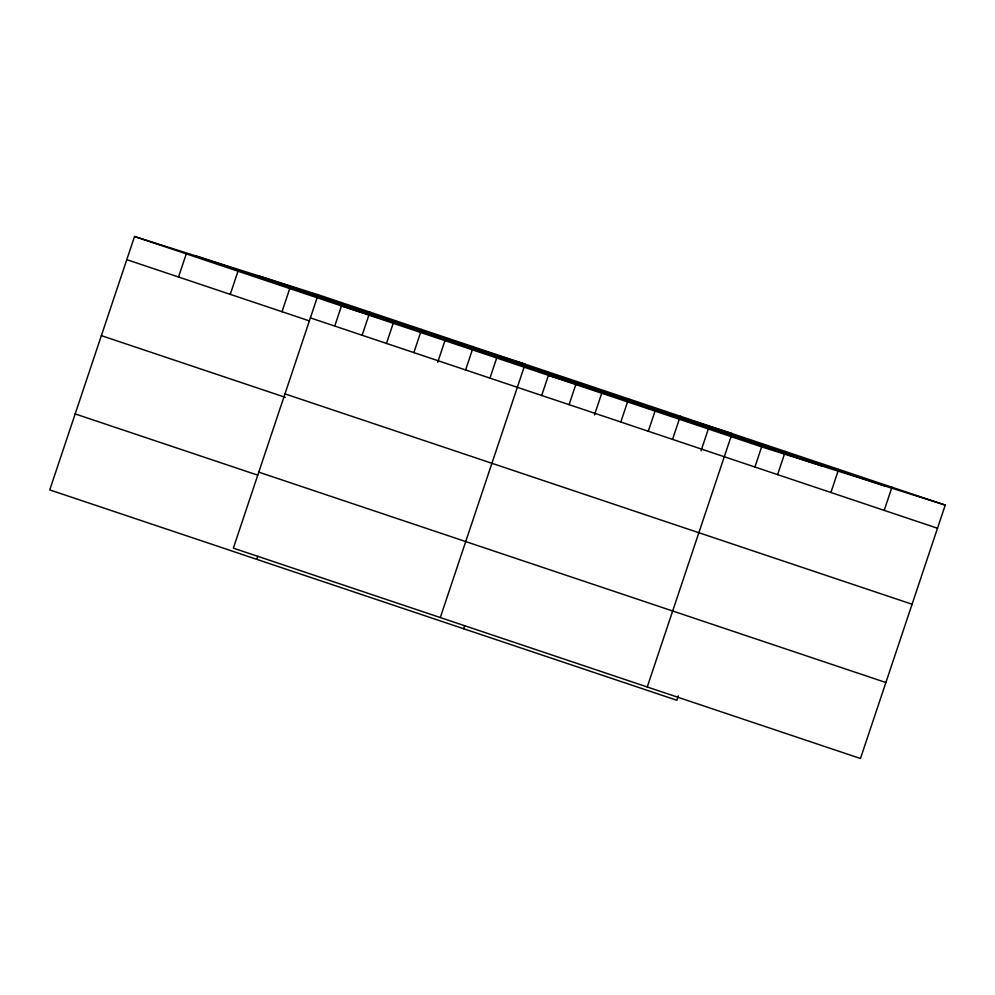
<?xml version="1.0" encoding="UTF-8"?>
<svg xmlns="http://www.w3.org/2000/svg" width="995" height="995" viewBox="0 0 995 995"><rect width="100%" height="100%" fill="white"/><g stroke="black" fill="none" stroke-linecap="round" stroke-linejoin="round"><path stroke-width="1.49" d="M318.139 294.731L233.352 548.133L860.464 758.501L945.25 505.099L318.139 294.731L134.536 236.499L49.75 489.901L676.861 700.269L678.329 695.878M178.528 277.008L186.276 253.862M230.255 294.358L238.004 271.212M281.995 311.721L289.744 288.562M256.698 559.314L257.68 556.392M334.706 326.186L341.484 305.925L525.086 364.158L440.3 617.547M362.13 335.24L369.879 312.094M386.446 343.536L393.224 323.276M413.87 352.603L421.606 329.444M437.688 362.342L444.952 340.638M465.598 369.953L473.346 346.807M489.913 378.249L496.692 357.989M463.645 628.74L464.615 625.818M541.653 395.6L548.432 375.339L732.034 433.584L647.247 686.973M569.078 404.666L576.826 381.508M594.475 414.927L601.739 393.224M620.818 422.017L628.554 398.871M648.255 431.37L655.033 411.109M672.545 439.38L680.294 416.221M701.077 450.698L708.34 428.982M754.869 467.128L761.648 446.867L945.25 505.099M777.592 474.615L785.341 451.456M830.9 492.5L838.636 469.341M884.194 510.373L891.943 487.227M257.543 275.515L884.667 485.883M195.119 255.715L822.231 466.083M134.536 236.499L761.648 446.867M310.39 317.89L937.501 528.258M126.788 259.658L309.308 320.875M284.968 393.871L912.079 604.239M101.366 335.638L285.316 397.341M258.775 472.152L885.886 682.52M75.172 413.92L257.693 475.137"/></g></svg>
